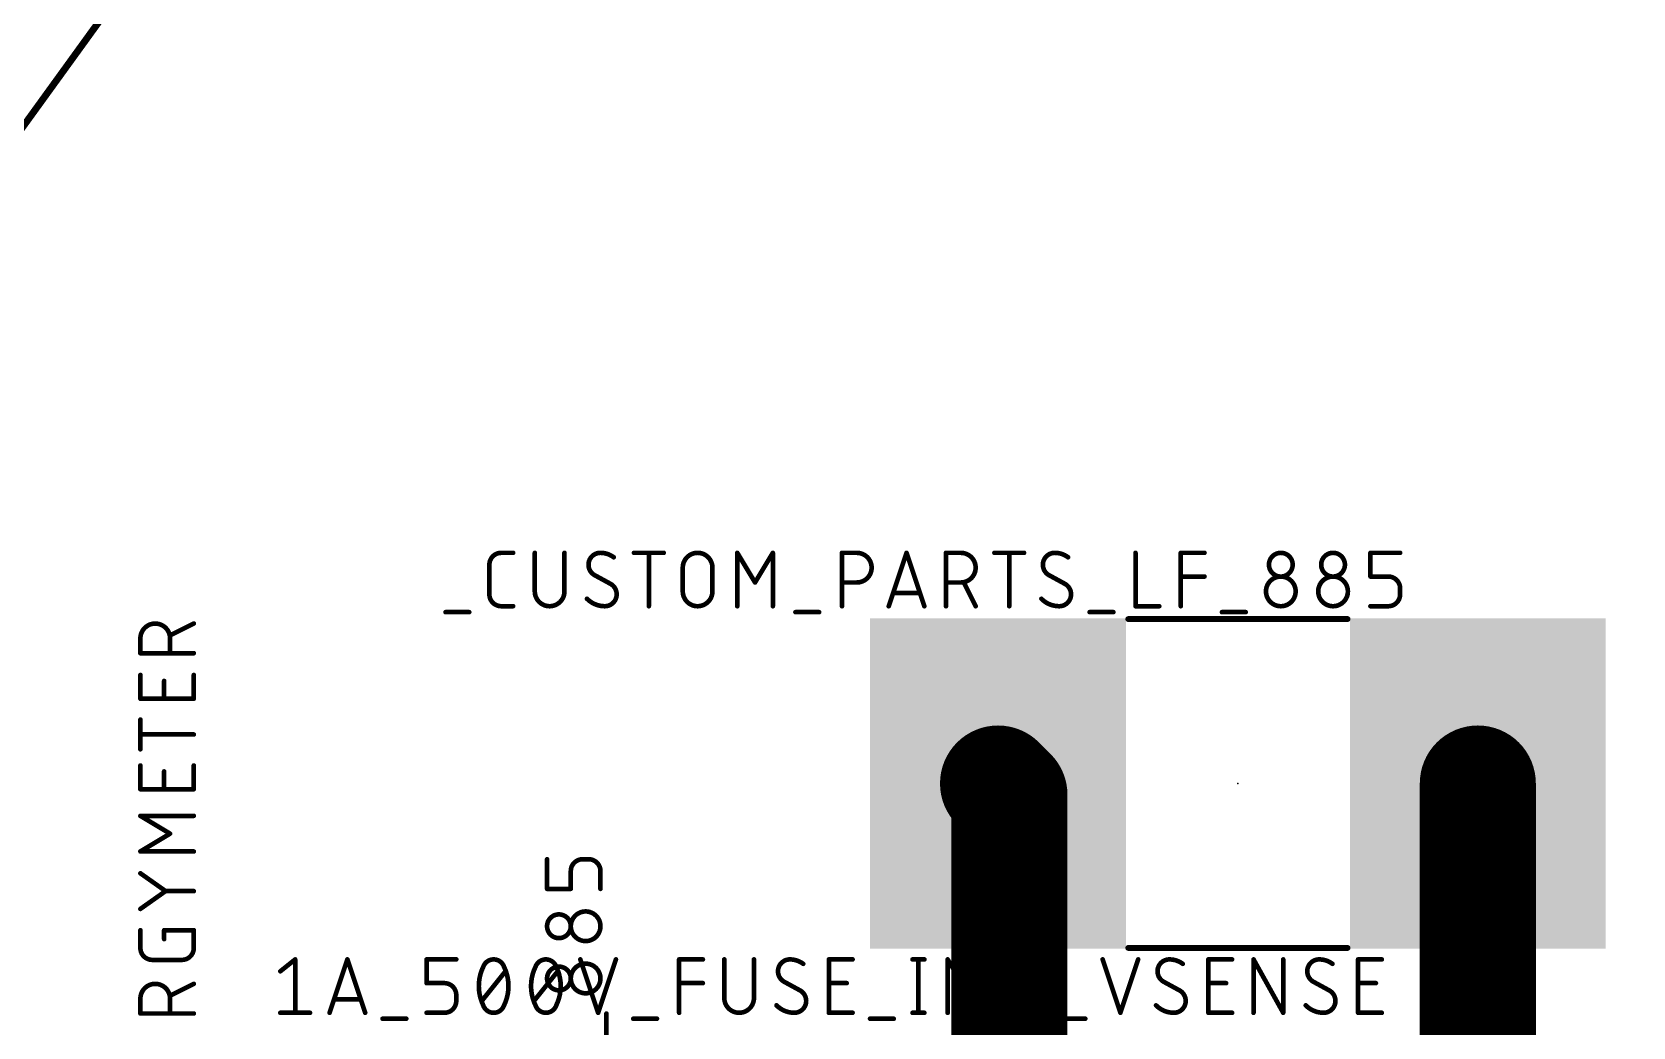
# Model space of a CAD drawing. Extents: x -93 to 210, y -228 to 208.
# Drawn here: x 85.61 to 120.65, y -76.33 to -54.55 of the extents above; entities that cross this region are included whole.
import ezdxf

# ---------------------------------------------------------------- set-up
doc = ezdxf.new("R2010")
doc.units = 0
for name, color, linetype in [('1', 12, 'CONTINUOUS'), ('121', 253, 'CONTINUOUS'), ('21', 253, 'CONTINUOUS'), ('23', 53, 'CONTINUOUS')]:
    doc.layers.add(name, color=color, linetype=linetype)

# ---------------------------------------------------------------- blocks, each defined once
blk = doc.blocks.new('RECT')
blk.add_solid([(-0.5, -0.5), (0.5, -0.5), (-0.5, 0.5), (0.5, 0.5)])

msp = doc.modelspace()

# ---------------------------------------------------------------- linework, layer by layer
at = {"layer": '1', "const_width": 2.54}
for points in [[(107, -71.25), (106.75, -71)], [(107, -82.7), (107, -71.25)], [(117.25, -71), (117.25, -84.75)]]:
    msp.add_lwpolyline(points, dxfattribs=at)
at = {"layer": '1', "const_width": 1.27}
for points in [[(107.199, -70.551, 1), (106.301, -71.449)], [(107.635, -71.25, 1), (106.365, -71.25)], [(117.885, -71, 1), (116.615, -71)], [(106.551, -71.699, 1), (107.449, -70.801)]]:
    msp.add_lwpolyline(points, format="xyb", dxfattribs=at)
at = {"layer": '121', "const_width": 0.1524}
msp.add_lwpolyline([(130, 5), (41, -118)], dxfattribs=at)
at = {"layer": '21'}
for points, const_width in [([(95.8778, -65.9508, 0.4142), (95.6182, -66.2104)], 0.1016), ([(95.6436, -66.2104, 1), (95.5928, -66.2104)], 0.0508), ([(95.5928, -66.2104, 1), (95.6436, -66.2104)], 0.0508), ([(95.8778, -65.9254, 1), (95.8778, -65.9762)], 0.0508), ([(95.8778, -65.9762, 1), (95.8778, -65.9254)], 0.0508), ([(96.1375, -65.9762, 1), (96.1375, -65.9254)], 0.0508), ([(96.6375, -65.9508, 1), (96.5867, -65.9508)], 0.0508), ([(97.2866, -65.9508, 1), (97.2358, -65.9508)], 0.0508), ([(98.0472, -65.9508, 0.4142), (97.7876, -66.2104)], 0.1016), ([(97.7876, -66.2104, 0.2656), (97.9174, -66.4376)], 0.1016), ([(97.813, -66.2104, 1), (97.7622, -66.2104)], 0.0508), ([(97.7622, -66.2104, 1), (97.813, -66.2104)], 0.0508), ([(98.3393, -66.0482, 0.1623), (98.0472, -65.9508)], 0.1016), ([(98.0472, -65.9254, 1), (98.0472, -65.9762)], 0.0508), ([(98.0472, -65.9762, 1), (98.0472, -65.9254)], 0.0508), ([(98.3241, -66.0685, 1), (98.3546, -66.0278)], 0.0508), ([(98.7838, -65.9254, 1), (98.7838, -65.9762)], 0.0508), ([(99.1338, -65.9508, 1), (99.083, -65.9508)], 0.0508), ([(99.4329, -65.9762, 1), (99.4329, -65.9254)], 0.0508), ([(100.4997, -66.2754, 1), (99.8506, -66.2754)], 0.1016), ([(101.0684, -65.9508, 1), (101.0176, -65.9508)], 0.0508), ([(101.0648, -65.9377, 1), (101.0212, -65.9639)], 0.0508), ([(101.8473, -65.9508, 1), (101.7965, -65.9508)], 0.0508), ([(101.8437, -65.9639, 1), (101.8002, -65.9377)], 0.0508), ([(103.36, -65.9508, 1), (103.3092, -65.9508)], 0.0508), ([(103.3346, -65.9254, 1), (103.3346, -65.9762)], 0.0508), ([(103.6592, -66.5999, 1), (103.6592, -65.9508)], 0.1016), ([(103.6592, -65.9254, 1), (103.6592, -65.9762)], 0.0508), ([(103.6592, -65.9762, 1), (103.6592, -65.9254)], 0.0508), ([(104.7713, -65.9428, 1), (104.7231, -65.9588)], 0.0508), ([(104.7713, -65.9588, 1), (104.7231, -65.9428)], 0.0508), ([(105.6365, -65.9508, 1), (105.5857, -65.9508)], 0.0508), ([(105.6111, -65.9254, 1), (105.6111, -65.9762)], 0.0508), ([(105.9356, -66.5999, 1), (105.9356, -65.9508)], 0.1016), ([(105.9356, -65.9254, 1), (105.9356, -65.9762)], 0.0508), ([(105.9356, -65.9762, 1), (105.9356, -65.9254)], 0.0508), ([(106.6705, -65.9254, 1), (106.6705, -65.9762)], 0.0508), ([(107.0205, -65.9508, 1), (106.9697, -65.9508)], 0.0508), ([(107.3196, -65.9762, 1), (107.3196, -65.9254)], 0.0508), ([(107.9913, -65.9508, 0.4142), (107.7317, -66.2104)], 0.1016), ([(107.7317, -66.2104, 0.2656), (107.8615, -66.4376)], 0.1016), ([(107.7571, -66.2104, 1), (107.7063, -66.2104)], 0.0508), ([(107.7063, -66.2104, 1), (107.7571, -66.2104)], 0.0508), ([(108.2834, -66.0482, 0.1623), (107.9913, -65.9508)], 0.1016), ([(107.9913, -65.9254, 1), (107.9913, -65.9762)], 0.0508), ([(107.9913, -65.9762, 1), (107.9913, -65.9254)], 0.0508), ([(108.2682, -66.0685, 1), (108.2986, -66.0278)], 0.0508), ([(109.7843, -65.9508, 1), (109.7335, -65.9508)], 0.0508), ([(110.7749, -65.9508, 1), (110.7241, -65.9508)], 0.0508), ([(110.7495, -65.9254, 1), (110.7495, -65.9762)], 0.0508), ([(111.2687, -65.9762, 1), (111.2687, -65.9254)], 0.0508), ([(113.1983, -66.2104, 1), (112.679, -66.2104)], 0.1016), ([(112.679, -66.2104, 1), (113.1983, -66.2104)], 0.1016), ([(112.7044, -66.2104, 1), (112.6536, -66.2104)], 0.0508), ([(112.6536, -66.2104, 1), (112.7044, -66.2104)], 0.0508), ([(113.2237, -66.2104, 1), (113.1729, -66.2104)], 0.0508), ([(113.1729, -66.2104, 1), (113.2237, -66.2104)], 0.0508), ([(114.3413, -66.2104, 1), (113.822, -66.2104)], 0.1016), ([(113.822, -66.2104, 1), (114.3413, -66.2104)], 0.1016), ([(113.8474, -66.2104, 1), (113.7966, -66.2104)], 0.0508), ([(113.7966, -66.2104, 1), (113.8474, -66.2104)], 0.0508), ([(114.3667, -66.2104, 1), (114.3159, -66.2104)], 0.0508), ([(114.3159, -66.2104, 1), (114.3667, -66.2104)], 0.0508), ([(114.9255, -65.9508, 1), (114.8747, -65.9508)], 0.0508), ([(114.9001, -65.9254, 1), (114.9001, -65.9762)], 0.0508), ([(115.5492, -65.9762, 1), (115.5492, -65.9254)], 0.0508), ([(97.9296, -66.4153, 1), (97.9052, -66.4599)], 0.0508), ([(97.9045, -66.4595, 1), (97.9303, -66.4158)], 0.0508), ([(99.876, -66.2754, 1), (99.8252, -66.2754)], 0.0508), ([(99.8252, -66.2754, 1), (99.876, -66.2754)], 0.0508), ([(100.5251, -66.2754, 1), (100.4743, -66.2754)], 0.0508), ([(100.4743, -66.2754, 1), (100.5251, -66.2754)], 0.0508), ([(101.4107, -66.5868, 1), (101.4542, -66.613)], 0.0508), ([(101.4107, -66.613, 1), (101.4542, -66.5868)], 0.0508), ([(103.3346, -66.5745, 1), (103.3346, -66.6253)], 0.0508), ([(103.6592, -66.5745, 1), (103.6592, -66.6253)], 0.0508), ([(103.6592, -66.6253, 1), (103.6592, -66.5745)], 0.0508), ([(105.6111, -66.5745, 1), (105.6111, -66.6253)], 0.0508), ([(105.9356, -66.5745, 1), (105.9356, -66.6253)], 0.0508), ([(105.9356, -66.6253, 1), (105.9356, -66.5745)], 0.0508), ([(106.0233, -66.5886, 1), (105.9778, -66.6113)], 0.0508), ([(107.8736, -66.4153, 1), (107.8493, -66.4599)], 0.0508), ([(107.8486, -66.4595, 1), (107.8744, -66.4158)], 0.0508), ([(110.7495, -66.4447, 1), (110.7495, -66.4955)], 0.0508), ([(111.2687, -66.4955, 1), (111.2687, -66.4447)], 0.0508), ([(113.2632, -66.7946, 1), (112.6141, -66.7946)], 0.1016), ([(114.4062, -66.7946, 1), (113.7571, -66.7946)], 0.1016), ([(114.9001, -66.4447, 1), (114.9001, -66.4955)], 0.0508), ([(114.8747, -66.4701, 1), (114.9255, -66.4701)], 0.0508), ([(115.5492, -66.7297, 0.4142), (115.2896, -66.4701)], 0.1016), ([(115.2896, -66.4447, 1), (115.2896, -66.4955)], 0.0508), ([(115.2896, -66.4955, 1), (115.2896, -66.4447)], 0.0508), ([(95.6182, -66.8596, 0.4142), (95.8778, -67.1192)], 0.1016), ([(95.6436, -66.8596, 1), (95.5928, -66.8596)], 0.0508), ([(95.5928, -66.8596, 1), (95.6436, -66.8596)], 0.0508), ([(96.6121, -66.7946, 1), (97.2612, -66.7946)], 0.1016), ([(96.6375, -66.7946, 1), (96.5867, -66.7946)], 0.0508), ([(96.5867, -66.7946, 1), (96.6375, -66.7946)], 0.0508), ([(97.2866, -66.7946, 1), (97.2358, -66.7946)], 0.0508), ([(97.2358, -66.7946, 1), (97.2866, -66.7946)], 0.0508), ([(97.7551, -66.9569, 0.2), (98.1446, -67.1192)], 0.1016), ([(97.7732, -66.939, 1), (97.7371, -66.9748)], 0.0508), ([(98.1446, -67.1192, 0.4142), (98.4042, -66.8596)], 0.1016), ([(98.4042, -66.8596, 0.2656), (98.2744, -66.6324)], 0.1016), ([(98.2873, -66.6105, 1), (98.2615, -66.6543)], 0.0508), ([(98.2622, -66.6547, 1), (98.2866, -66.6101)], 0.0508), ([(98.4296, -66.8596, 1), (98.3788, -66.8596)], 0.0508), ([(98.3788, -66.8596, 1), (98.4296, -66.8596)], 0.0508), ([(99.8506, -66.7946, 1), (100.4997, -66.7946)], 0.1016), ([(99.876, -66.7946, 1), (99.8252, -66.7946)], 0.0508), ([(99.8252, -66.7946, 1), (99.876, -66.7946)], 0.0508), ([(100.5251, -66.7946, 1), (100.4743, -66.7946)], 0.0508), ([(100.4743, -66.7946, 1), (100.5251, -66.7946)], 0.0508), ([(104.4551, -66.8017, 1), (104.4551, -66.8525)], 0.0508), ([(105.0393, -66.8525, 1), (105.0393, -66.8017)], 0.0508), ([(107.6992, -66.9569, 0.2), (108.0887, -67.1192)], 0.1016), ([(107.7172, -66.939, 1), (107.6812, -66.9748)], 0.0508), ([(108.0887, -67.1192, 0.4142), (108.3483, -66.8596)], 0.1016), ([(108.3483, -66.8596, 0.2656), (108.2185, -66.6324)], 0.1016), ([(108.2314, -66.6105, 1), (108.2056, -66.6543)], 0.0508), ([(108.2063, -66.6547, 1), (108.2307, -66.6101)], 0.0508), ([(108.3737, -66.8596, 1), (108.3229, -66.8596)], 0.0508), ([(108.3229, -66.8596, 1), (108.3737, -66.8596)], 0.0508), ([(112.6141, -66.7946, 1), (113.2632, -66.7946)], 0.1016), ([(112.6395, -66.7946, 1), (112.5887, -66.7946)], 0.0508), ([(112.5887, -66.7946, 1), (112.6395, -66.7946)], 0.0508), ([(113.2886, -66.7946, 1), (113.2378, -66.7946)], 0.0508), ([(113.2378, -66.7946, 1), (113.2886, -66.7946)], 0.0508), ([(113.7571, -66.7946, 1), (114.4062, -66.7946)], 0.1016), ([(113.7825, -66.7946, 1), (113.7317, -66.7946)], 0.0508), ([(113.7317, -66.7946, 1), (113.7825, -66.7946)], 0.0508), ([(114.4316, -66.7946, 1), (114.3808, -66.7946)], 0.0508), ([(114.3808, -66.7946, 1), (114.4316, -66.7946)], 0.0508), ([(115.2896, -67.1192, 0.4142), (115.5492, -66.8596)], 0.1016), ([(115.5746, -66.7297, 1), (115.5238, -66.7297)], 0.0508), ([(115.5238, -66.7297, 1), (115.5746, -66.7297)], 0.0508), ([(115.5746, -66.8596, 1), (115.5238, -66.8596)], 0.0508), ([(115.5238, -66.8596, 1), (115.5746, -66.8596)], 0.0508), ([(94.6577, -67.2236, 1), (94.6577, -67.2744)], 0.0508), ([(95.177, -67.2744, 1), (95.177, -67.2236)], 0.0508), ([(95.8778, -67.0938, 1), (95.8778, -67.1446)], 0.0508), ([(95.8778, -67.1446, 1), (95.8778, -67.0938)], 0.0508), ([(96.1375, -67.1446, 1), (96.1375, -67.0938)], 0.0508), ([(98.1446, -67.0938, 1), (98.1446, -67.1446)], 0.0508), ([(98.1446, -67.1446, 1), (98.1446, -67.0938)], 0.0508), ([(99.083, -67.1192, 1), (99.1338, -67.1192)], 0.0508), ([(101.0176, -67.1192, 1), (101.0684, -67.1192)], 0.0508), ([(101.7965, -67.1192, 1), (101.8473, -67.1192)], 0.0508), ([(102.3158, -67.2236, 1), (102.3158, -67.2744)], 0.0508), ([(102.8351, -67.2744, 1), (102.8351, -67.2236)], 0.0508), ([(103.3092, -67.1192, 1), (103.36, -67.1192)], 0.0508), ([(104.3336, -67.1112, 1), (104.3818, -67.1272)], 0.0508), ([(105.1125, -67.1272, 1), (105.1607, -67.1112)], 0.0508), ([(105.5857, -67.1192, 1), (105.6365, -67.1192)], 0.0508), ([(106.2375, -67.1306, 1), (106.2829, -67.1078)], 0.0508), ([(106.9697, -67.1192, 1), (107.0205, -67.1192)], 0.0508), ([(108.0887, -67.0938, 1), (108.0887, -67.1446)], 0.0508), ([(108.0887, -67.1446, 1), (108.0887, -67.0938)], 0.0508), ([(108.7547, -67.2236, 1), (108.7547, -67.2744)], 0.0508), ([(109.274, -67.2744, 1), (109.274, -67.2236)], 0.0508), ([(109.7589, -67.0938, 1), (109.7589, -67.1446)], 0.0508), ([(109.7335, -67.1192, 1), (109.7843, -67.1192)], 0.0508), ([(110.2781, -67.1446, 1), (110.2781, -67.0938)], 0.0508), ([(110.7241, -67.1192, 1), (110.7749, -67.1192)], 0.0508), ([(111.6503, -67.2236, 1), (111.6503, -67.2744)], 0.0508), ([(112.1696, -67.2744, 1), (112.1696, -67.2236)], 0.0508), ([(114.9001, -67.0938, 1), (114.9001, -67.1446)], 0.0508), ([(115.2896, -67.0938, 1), (115.2896, -67.1446)], 0.0508), ([(115.2896, -67.1446, 1), (115.2896, -67.0938)], 0.0508), ([(88.6299, -67.8237, 1), (87.9808, -67.8237)], 0.1016), ([(89.1606, -67.5219, 1), (89.1378, -67.4764)], 0.0508), ([(109.6, -67.3683, 1), (109.6, -67.4318)], 0.0635), ([(114.4, -67.4318, 1), (114.4, -67.3683)], 0.0635), ([(88.0062, -67.8237, 1), (87.9554, -67.8237)], 0.0508), ([(87.9554, -67.8237, 1), (88.0062, -67.8237)], 0.0508), ([(88.6553, -67.8237, 1), (88.6045, -67.8237)], 0.0508), ([(88.6045, -67.8237, 1), (88.6553, -67.8237)], 0.0508), ([(88.6186, -67.7361, 1), (88.6413, -67.7815)], 0.0508), ([(87.9808, -68.1229, 1), (87.9808, -68.1737)], 0.0508), ([(87.9554, -68.1483, 1), (88.0062, -68.1483)], 0.0508), ([(88.6045, -68.1483, 1), (88.6553, -68.1483)], 0.0508), ([(89.1492, -68.1737, 1), (89.1492, -68.1229)], 0.0508), ([(88.0062, -68.6247, 1), (87.9554, -68.6247)], 0.0508), ([(89.1746, -68.6247, 1), (89.1238, -68.6247)], 0.0508), ([(88.5255, -68.7545, 1), (88.4747, -68.7545)], 0.0508), ([(87.9808, -69.1186, 1), (87.9808, -69.1694)], 0.0508), ([(87.9554, -69.144, 1), (88.0062, -69.144)], 0.0508), ([(88.4747, -69.144, 1), (88.5255, -69.144)], 0.0508), ([(89.1238, -69.144, 1), (89.1746, -69.144)], 0.0508), ([(89.1492, -69.1694, 1), (89.1492, -69.1186)], 0.0508), ([(88.0062, -69.602, 1), (87.9554, -69.602)], 0.0508), ([(87.9808, -69.9012, 1), (87.9808, -69.952)], 0.0508), ([(89.1492, -69.952, 1), (89.1492, -69.9012)], 0.0508), ([(87.9554, -70.2511, 1), (88.0062, -70.2511)], 0.0508), ([(88.0062, -70.6059, 1), (87.9554, -70.6059)], 0.0508), ([(88.5255, -70.7357, 1), (88.4747, -70.7357)], 0.0508), ([(89.1746, -70.6059, 1), (89.1238, -70.6059)], 0.0508), ([(87.9808, -71.0998, 1), (87.9808, -71.1506)], 0.0508), ([(87.9554, -71.1252, 1), (88.0062, -71.1252)], 0.0508), ([(88.4747, -71.1252, 1), (88.5255, -71.1252)], 0.0508), ([(89.1238, -71.1252, 1), (89.1746, -71.1252)], 0.0508), ([(89.1492, -71.1506, 1), (89.1492, -71.0998)], 0.0508), ([(87.9939, -71.687, 1), (87.9677, -71.7306)], 0.0508), ([(87.9808, -71.6834, 1), (87.9808, -71.7342)], 0.0508), ([(89.1492, -71.7342, 1), (89.1492, -71.6834)], 0.0508), ([(88.643, -72.1201, 1), (88.6168, -72.0765)], 0.0508), ([(88.6168, -72.1201, 1), (88.643, -72.0765)], 0.0508), ([(87.9808, -72.4623, 1), (87.9808, -72.5131)], 0.0508), ([(87.9677, -72.466, 1), (87.9939, -72.5095)], 0.0508), ([(89.1492, -72.5131, 1), (89.1492, -72.4623)], 0.0508), ([(96.9062, -72.6577, 1), (96.8554, -72.6577)], 0.0508), ([(97.6597, -72.6577, 0.4142), (97.4001, -72.9174)], 0.1016), ([(97.4255, -72.9174, 1), (97.3747, -72.9174)], 0.0508), ([(97.6597, -72.6323, 1), (97.6597, -72.6831)], 0.0508), ([(97.6597, -72.6831, 1), (97.6597, -72.6323)], 0.0508), ([(98.0492, -72.9174, 0.4142), (97.7896, -72.6577)], 0.1016), ([(97.7896, -72.6323, 1), (97.7896, -72.6831)], 0.0508), ([(97.7896, -72.6831, 1), (97.7896, -72.6323)], 0.0508), ([(98.0746, -72.9174, 1), (98.0238, -72.9174)], 0.0508), ([(87.9954, -72.9454, 1), (87.9662, -72.9869)], 0.0508), ([(97.3747, -72.9174, 1), (97.4255, -72.9174)], 0.0508), ([(98.0238, -72.9174, 1), (98.0746, -72.9174)], 0.0508), ([(88.5325, -73.3302, 1), (88.5325, -73.381)], 0.0508), ([(88.5472, -73.3763, 1), (88.5179, -73.3348)], 0.0508), ([(88.5179, -73.3763, 1), (88.5472, -73.3348)], 0.0508), ([(89.1492, -73.381, 1), (89.1492, -73.3302)], 0.0508), ([(96.8808, -73.2814, 1), (96.8808, -73.3322)], 0.0508), ([(96.8554, -73.3068, 1), (96.9062, -73.3068)], 0.0508), ([(97.3747, -73.3068, 1), (97.4255, -73.3068)], 0.0508), ([(97.4001, -73.3322, 1), (97.4001, -73.2814)], 0.0508), ([(98.0238, -73.3068, 1), (98.0746, -73.3068)], 0.0508), ([(87.9662, -73.7243, 1), (87.9954, -73.7658)], 0.0508), ([(97.1404, -73.8656, 1), (97.1404, -74.3849)], 0.1016), ([(97.1404, -74.3849, 1), (97.1404, -73.8656)], 0.1016), ([(97.1404, -73.8402, 1), (97.1404, -73.891)], 0.0508), ([(97.1404, -73.891, 1), (97.1404, -73.8402)], 0.0508), ([(97.7246, -73.8007, 1), (97.7246, -74.4498)], 0.1016), ([(97.7246, -74.4498, 1), (97.7246, -73.8007)], 0.1016), ([(97.7246, -73.7753, 1), (97.7246, -73.8261)], 0.0508), ([(97.7246, -73.8261, 1), (97.7246, -73.7753)], 0.0508), ([(88.0062, -74.2121, 1), (87.9554, -74.2121)], 0.0508), ([(88.5255, -74.2121, 1), (88.4747, -74.2121)], 0.0508), ([(88.5001, -74.1867, 1), (88.5001, -74.2375)], 0.0508), ([(89.1746, -74.2121, 1), (89.1238, -74.2121)], 0.0508), ([(89.1492, -74.2375, 1), (89.1492, -74.1867)], 0.0508), ([(87.9808, -74.6016, 0.4142), (88.2404, -74.8612)], 0.1016), ([(88.0062, -74.6016, 1), (87.9554, -74.6016)], 0.0508), ([(87.9554, -74.6016, 1), (88.0062, -74.6016)], 0.0508), ([(88.4747, -74.4069, 1), (88.5255, -74.4069)], 0.0508), ([(88.8896, -74.8612, 0.4142), (89.1492, -74.6016)], 0.1016), ([(89.1746, -74.6016, 1), (89.1238, -74.6016)], 0.0508), ([(89.1238, -74.6016, 1), (89.1746, -74.6016)], 0.0508), ([(97.1404, -74.3595, 1), (97.1404, -74.4103)], 0.0508), ([(97.1404, -74.4103, 1), (97.1404, -74.3595)], 0.0508), ([(97.7246, -74.4244, 1), (97.7246, -74.4752)], 0.0508), ([(97.7246, -74.4752, 1), (97.7246, -74.4244)], 0.0508), ([(109.6, -74.5683, 1), (109.6, -74.6318)], 0.0635), ([(114.4, -74.6318, 1), (114.4, -74.5683)], 0.0635), ([(88.2404, -74.8358, 1), (88.2404, -74.8866)], 0.0508), ([(88.2404, -74.8866, 1), (88.2404, -74.8358)], 0.0508), ([(88.8896, -74.8358, 1), (88.8896, -74.8866)], 0.0508), ([(88.8896, -74.8866, 1), (88.8896, -74.8358)], 0.0508), ([(91.3937, -74.8508, 1), (91.3429, -74.8508)], 0.0508), ([(91.3842, -74.8706, 1), (91.3525, -74.831)], 0.0508), ([(92.5354, -74.8428, 1), (92.4872, -74.8588)], 0.0508), ([(92.5354, -74.8588, 1), (92.4872, -74.8428)], 0.0508), ([(94.2696, -74.8508, 1), (94.2188, -74.8508)], 0.0508), ([(94.2442, -74.8254, 1), (94.2442, -74.8762)], 0.0508), ([(94.8933, -74.8762, 1), (94.8933, -74.8254)], 0.0508), ([(95.4845, -75.0131, 0.1139), (95.3872, -75.435)], 0.1016), ([(95.7117, -74.8508, 0.3205), (95.4845, -75.0131)], 0.1016), ([(95.5074, -75.0242, 1), (95.4617, -75.0019)], 0.0508), ([(95.9389, -75.0131, 0.3205), (95.7117, -74.8508)], 0.1016), ([(95.7117, -74.8254, 1), (95.7117, -74.8762)], 0.0508), ([(95.7117, -74.8762, 1), (95.7117, -74.8254)], 0.0508), ([(95.9618, -75.0019, 1), (95.9161, -75.0242)], 0.0508), ([(96.0363, -75.435, 0.1139), (95.9389, -75.0131)], 0.1016), ([(96.6275, -75.0131, 0.1139), (96.5302, -75.435)], 0.1016), ([(96.8547, -74.8508, 0.3205), (96.6275, -75.0131)], 0.1016), ([(96.6504, -75.0242, 1), (96.6047, -75.0019)], 0.0508), ([(97.0819, -75.0131, 0.3205), (96.8547, -74.8508)], 0.1016), ([(96.8547, -74.8254, 1), (96.8547, -74.8762)], 0.0508), ([(96.8547, -74.8762, 1), (96.8547, -74.8254)], 0.0508), ([(97.1404, -75.0086, 1), (97.1404, -75.5279)], 0.1016), ([(97.1048, -75.0019, 1), (97.0591, -75.0242)], 0.0508), ([(97.1793, -75.435, 0.1139), (97.0819, -75.0131)], 0.1016), ([(97.1404, -75.5279, 1), (97.1404, -75.0086)], 0.1016), ([(97.1404, -74.9832, 1), (97.1404, -75.034)], 0.0508), ([(97.1404, -75.034, 1), (97.1404, -74.9832)], 0.0508), ([(97.7246, -74.9437, 1), (97.7246, -75.5928)], 0.1016), ([(97.6324, -74.8428, 1), (97.5842, -74.8588)], 0.0508), ([(97.7246, -75.5928, 1), (97.7246, -74.9437)], 0.1016), ([(97.7246, -74.9183, 1), (97.7246, -74.9691)], 0.0508), ([(97.7246, -74.9691, 1), (97.7246, -74.9183)], 0.0508), ([(98.4113, -74.8588, 1), (98.3631, -74.8428)], 0.0508), ([(99.7963, -74.8508, 1), (99.7455, -74.8508)], 0.0508), ([(99.7709, -74.8254, 1), (99.7709, -74.8762)], 0.0508), ([(100.2902, -74.8762, 1), (100.2902, -74.8254)], 0.0508), ([(100.7847, -74.8508, 1), (100.7339, -74.8508)], 0.0508), ([(101.4338, -74.8508, 1), (101.383, -74.8508)], 0.0508), ([(102.1944, -74.8508, 0.4142), (101.9347, -75.1104)], 0.1016), ([(102.4865, -74.9482, 0.1623), (102.1944, -74.8508)], 0.1016), ([(102.1944, -74.8254, 1), (102.1944, -74.8762)], 0.0508), ([(102.1944, -74.8762, 1), (102.1944, -74.8254)], 0.0508), ([(102.4712, -74.9685, 1), (102.5017, -74.9278)], 0.0508), ([(103.0729, -74.8508, 1), (103.0221, -74.8508)], 0.0508), ([(103.0475, -74.8254, 1), (103.0475, -74.8762)], 0.0508), ([(103.5668, -74.8762, 1), (103.5668, -74.8254)], 0.0508), ([(104.8783, -74.8254, 1), (104.8783, -74.8762)], 0.0508), ([(105.0335, -74.8508, 1), (104.9827, -74.8508)], 0.0508), ([(105.1379, -74.8762, 1), (105.1379, -74.8254)], 0.0508), ([(105.6728, -74.8508, 1), (105.622, -74.8508)], 0.0508), ([(105.6691, -74.8377, 1), (105.6256, -74.8639)], 0.0508), ([(106.4517, -74.8508, 1), (106.4009, -74.8508)], 0.0508), ([(106.4481, -74.8639, 1), (106.4045, -74.8377)], 0.0508), ([(107.0331, -74.8508, 1), (106.9823, -74.8508)], 0.0508), ([(107.0077, -74.8254, 1), (107.0077, -74.8762)], 0.0508), ([(107.6568, -75.1754, 0.4142), (107.3322, -74.8508)], 0.1016), ([(107.3322, -74.8254, 1), (107.3322, -74.8762)], 0.0508), ([(107.3322, -74.8762, 1), (107.3322, -74.8254)], 0.0508), ([(109.0623, -74.8428, 1), (109.0142, -74.8588)], 0.0508), ([(109.8413, -74.8588, 1), (109.7931, -74.8428)], 0.0508), ([(110.5002, -74.8508, 0.4142), (110.2405, -75.1104)], 0.1016), ([(110.7923, -74.9482, 0.1623), (110.5002, -74.8508)], 0.1016), ([(110.5002, -74.8254, 1), (110.5002, -74.8762)], 0.0508), ([(110.5002, -74.8762, 1), (110.5002, -74.8254)], 0.0508), ([(110.777, -74.9685, 1), (110.8075, -74.9278)], 0.0508), ([(111.3787, -74.8508, 1), (111.3279, -74.8508)], 0.0508), ([(111.3533, -74.8254, 1), (111.3533, -74.8762)], 0.0508), ([(111.8726, -74.8762, 1), (111.8726, -74.8254)], 0.0508), ([(112.3671, -74.8508, 1), (112.3163, -74.8508)], 0.0508), ([(112.3639, -74.8385, 1), (112.3195, -74.8631)], 0.0508), ([(113.0162, -74.8508, 1), (112.9654, -74.8508)], 0.0508), ([(113.7768, -74.8508, 0.4142), (113.5171, -75.1104)], 0.1016), ([(114.0689, -74.9482, 0.1623), (113.7768, -74.8508)], 0.1016), ([(113.7768, -74.8254, 1), (113.7768, -74.8762)], 0.0508), ([(113.7768, -74.8762, 1), (113.7768, -74.8254)], 0.0508), ([(114.0536, -74.9685, 1), (114.0841, -74.9278)], 0.0508), ([(114.6553, -74.8508, 1), (114.6045, -74.8508)], 0.0508), ([(114.6299, -74.8254, 1), (114.6299, -74.8762)], 0.0508), ([(115.1492, -74.8762, 1), (115.1492, -74.8254)], 0.0508), ([(91.0279, -75.0906, 1), (91.0597, -75.1303)], 0.0508), ([(94.2442, -75.3447, 1), (94.2442, -75.3955)], 0.0508), ([(94.8933, -75.6297, 0.4142), (94.6336, -75.3701)], 0.1016), ([(94.6336, -75.3447, 1), (94.6336, -75.3955)], 0.0508), ([(94.6336, -75.3955, 1), (94.6336, -75.3447)], 0.0508), ([(95.4605, -75.0048, 1), (95.5086, -75.0213)], 0.0508), ([(95.9149, -75.0213, 1), (95.9629, -75.0048)], 0.0508), ([(95.9912, -75.1263, 1), (95.9515, -75.0946)], 0.0508), ([(96.6035, -75.0048, 1), (96.6516, -75.0213)], 0.0508), ([(97.0579, -75.0213, 1), (97.1059, -75.0048)], 0.0508), ([(97.1342, -75.1263, 1), (97.0945, -75.0946)], 0.0508), ([(99.7709, -75.3447, 1), (99.7709, -75.3955)], 0.0508), ([(100.2902, -75.3955, 1), (100.2902, -75.3447)], 0.0508), ([(101.9347, -75.1104, 0.2656), (102.0645, -75.3376)], 0.1016), ([(101.9601, -75.1104, 1), (101.9093, -75.1104)], 0.0508), ([(101.9093, -75.1104, 1), (101.9601, -75.1104)], 0.0508), ([(102.0767, -75.3153, 1), (102.0524, -75.3599)], 0.0508), ([(102.0516, -75.3595, 1), (102.0774, -75.3158)], 0.0508), ([(103.0475, -75.3447, 1), (103.0475, -75.3955)], 0.0508), ([(103.437, -75.3955, 1), (103.437, -75.3447)], 0.0508), ([(107.6822, -75.1754, 1), (107.6314, -75.1754)], 0.0508), ([(107.6314, -75.1754, 1), (107.6822, -75.1754)], 0.0508), ([(110.2405, -75.1104, 0.2656), (110.3703, -75.3376)], 0.1016), ([(110.2659, -75.1104, 1), (110.2151, -75.1104)], 0.0508), ([(110.2151, -75.1104, 1), (110.2659, -75.1104)], 0.0508), ([(110.3825, -75.3153, 1), (110.3582, -75.3599)], 0.0508), ([(110.3574, -75.3595, 1), (110.3832, -75.3158)], 0.0508), ([(111.3533, -75.3447, 1), (111.3533, -75.3955)], 0.0508), ([(111.7428, -75.3955, 1), (111.7428, -75.3447)], 0.0508), ([(113.5171, -75.1104, 0.2656), (113.6469, -75.3376)], 0.1016), ([(113.5425, -75.1104, 1), (113.4917, -75.1104)], 0.0508), ([(113.4917, -75.1104, 1), (113.5425, -75.1104)], 0.0508), ([(113.6591, -75.3153, 1), (113.6348, -75.3599)], 0.0508), ([(113.634, -75.3595, 1), (113.6598, -75.3158)], 0.0508), ([(114.6299, -75.3447, 1), (114.6299, -75.3955)], 0.0508), ([(115.0194, -75.3955, 1), (115.0194, -75.3447)], 0.0508), ([(88.6299, -75.7104, 1), (87.9808, -75.7104)], 0.1016), ([(88.0062, -75.7104, 1), (87.9554, -75.7104)], 0.0508), ([(88.6553, -75.7104, 1), (88.6045, -75.7104)], 0.0508), ([(88.6186, -75.6228, 1), (88.6413, -75.6682)], 0.0508), ([(89.1606, -75.4086, 1), (89.1378, -75.3631)], 0.0508), ([(92.2192, -75.7017, 1), (92.2192, -75.7525)], 0.0508), ([(92.8034, -75.7525, 1), (92.8034, -75.7017)], 0.0508), ([(94.2188, -75.3701, 1), (94.2696, -75.3701)], 0.0508), ([(94.9187, -75.6297, 1), (94.8679, -75.6297)], 0.0508), ([(94.8679, -75.6297, 1), (94.9187, -75.6297)], 0.0508), ([(95.3872, -75.435, 0.1139), (95.4845, -75.8569)], 0.1016), ([(95.4126, -75.435, 1), (95.3618, -75.435)], 0.0508), ([(95.3618, -75.435, 1), (95.4126, -75.435)], 0.0508), ([(95.9389, -75.8569, 0.1139), (96.0363, -75.435)], 0.1016), ([(96.0617, -75.435, 1), (96.0109, -75.435)], 0.0508), ([(96.0109, -75.435, 1), (96.0617, -75.435)], 0.0508), ([(96.5302, -75.435, 0.1139), (96.6275, -75.8569)], 0.1016), ([(96.5556, -75.435, 1), (96.5048, -75.435)], 0.0508), ([(96.5048, -75.435, 1), (96.5556, -75.435)], 0.0508), ([(97.0819, -75.8569, 0.1139), (97.1793, -75.435)], 0.1016), ([(97.1404, -75.5025, 1), (97.1404, -75.5533)], 0.0508), ([(97.1404, -75.5533, 1), (97.1404, -75.5025)], 0.0508), ([(97.2047, -75.435, 1), (97.1539, -75.435)], 0.0508), ([(97.1539, -75.435, 1), (97.2047, -75.435)], 0.0508), ([(97.7246, -75.5674, 1), (97.7246, -75.6182)], 0.0508), ([(97.7246, -75.6182, 1), (97.7246, -75.5674)], 0.0508), ([(100.7593, -75.6946, 1), (101.4084, -75.6946)], 0.1016), ([(100.7847, -75.6946, 1), (100.7339, -75.6946)], 0.0508), ([(100.7339, -75.6946, 1), (100.7847, -75.6946)], 0.0508), ([(101.4338, -75.6946, 1), (101.383, -75.6946)], 0.0508), ([(101.383, -75.6946, 1), (101.4338, -75.6946)], 0.0508), ([(102.5514, -75.7596, 0.2656), (102.4216, -75.5324)], 0.1016), ([(102.4345, -75.5105, 1), (102.4087, -75.5543)], 0.0508), ([(102.4094, -75.5547, 1), (102.4337, -75.5101)], 0.0508), ([(106.015, -75.4868, 1), (106.0586, -75.513)], 0.0508), ([(106.015, -75.513, 1), (106.0586, -75.4868)], 0.0508), ([(107.3322, -76.0192, 0.4142), (107.6568, -75.6946)], 0.1016), ([(107.6822, -75.6946, 1), (107.6314, -75.6946)], 0.0508), ([(107.6314, -75.6946, 1), (107.6822, -75.6946)], 0.0508), ([(110.8572, -75.7596, 0.2656), (110.7274, -75.5324)], 0.1016), ([(110.7402, -75.5105, 1), (110.7145, -75.5543)], 0.0508), ([(110.7152, -75.5547, 1), (110.7395, -75.5101)], 0.0508), ([(114.1338, -75.7596, 0.2656), (114.0039, -75.5324)], 0.1016), ([(114.0168, -75.5105, 1), (113.991, -75.5543)], 0.0508), ([(113.9918, -75.5547, 1), (114.0161, -75.5101)], 0.0508), ([(87.9554, -75.7104, 1), (88.0062, -75.7104)], 0.0508), ([(87.9808, -76.0096, 1), (87.9808, -76.0604)], 0.0508), ([(87.9554, -76.035, 1), (88.0062, -76.035)], 0.0508), ([(88.6045, -75.7104, 1), (88.6553, -75.7104)], 0.0508), ([(88.6045, -76.035, 1), (88.6553, -76.035)], 0.0508), ([(89.1492, -76.0604, 1), (89.1492, -76.0096)], 0.0508), ([(91.0438, -75.9938, 1), (91.0438, -76.0446)], 0.0508), ([(91.3429, -76.0192, 1), (91.3937, -76.0192)], 0.0508), ([(91.6929, -76.0446, 1), (91.6929, -75.9938)], 0.0508), ([(92.0978, -76.0112, 1), (92.146, -76.0272)], 0.0508), ([(92.8767, -76.0272, 1), (92.9249, -76.0112)], 0.0508), ([(94.2442, -75.9938, 1), (94.2442, -76.0446)], 0.0508), ([(94.6336, -76.0192, 0.4142), (94.8933, -75.7596)], 0.1016), ([(94.6336, -75.9938, 1), (94.6336, -76.0446)], 0.0508), ([(94.6336, -76.0446, 1), (94.6336, -75.9938)], 0.0508), ([(94.9187, -75.7596, 1), (94.8679, -75.7596)], 0.0508), ([(94.8679, -75.7596, 1), (94.9187, -75.7596)], 0.0508), ([(95.4323, -75.7437, 1), (95.4719, -75.7754)], 0.0508), ([(95.4845, -75.8569, 0.3205), (95.7117, -76.0192)], 0.1016), ([(95.5086, -75.8487, 1), (95.4605, -75.8652)], 0.0508), ([(95.4617, -75.8681, 1), (95.5074, -75.8458)], 0.0508), ([(95.7117, -76.0192, 0.3205), (95.9389, -75.8569)], 0.1016), ([(95.7117, -75.9938, 1), (95.7117, -76.0446)], 0.0508), ([(95.7117, -76.0446, 1), (95.7117, -75.9938)], 0.0508), ([(95.9161, -75.8458, 1), (95.9618, -75.8681)], 0.0508), ([(95.9629, -75.8652, 1), (95.9149, -75.8487)], 0.0508), ([(96.5753, -75.7437, 1), (96.6149, -75.7754)], 0.0508), ([(96.6275, -75.8569, 0.3205), (96.8547, -76.0192)], 0.1016), ([(96.6516, -75.8487, 1), (96.6035, -75.8652)], 0.0508), ([(96.6047, -75.8681, 1), (96.6504, -75.8458)], 0.0508), ([(96.8547, -76.0192, 0.3205), (97.0819, -75.8569)], 0.1016), ([(96.8547, -75.9938, 1), (96.8547, -76.0446)], 0.0508), ([(96.8547, -76.0446, 1), (96.8547, -75.9938)], 0.0508), ([(97.0591, -75.8458, 1), (97.1048, -75.8681)], 0.0508), ([(97.1059, -75.8652, 1), (97.0579, -75.8487)], 0.0508), ([(97.9736, -76.0112, 1), (98.0218, -76.0272)], 0.0508), ([(97.9736, -76.0272, 1), (98.0218, -76.0112)], 0.0508), ([(98.2044, -76.0373, 1), (98.1536, -76.0373)], 0.0508), ([(99.7455, -76.0192, 1), (99.7963, -76.0192)], 0.0508), ([(101.9203, -75.839, 1), (101.8842, -75.8748)], 0.0508), ([(101.9023, -75.8569, 0.2), (102.2917, -76.0192)], 0.1016), ([(102.2917, -76.0192, 0.4142), (102.5514, -75.7596)], 0.1016), ([(102.2917, -75.9938, 1), (102.2917, -76.0446)], 0.0508), ([(102.2917, -76.0446, 1), (102.2917, -75.9938)], 0.0508), ([(102.5768, -75.7596, 1), (102.526, -75.7596)], 0.0508), ([(102.526, -75.7596, 1), (102.5768, -75.7596)], 0.0508), ([(103.0475, -75.9938, 1), (103.0475, -76.0446)], 0.0508), ([(103.0221, -76.0192, 1), (103.0729, -76.0192)], 0.0508), ([(103.5668, -76.0446, 1), (103.5668, -75.9938)], 0.0508), ([(104.8783, -75.9938, 1), (104.8783, -76.0446)], 0.0508), ([(104.9827, -76.0192, 1), (105.0335, -76.0192)], 0.0508), ([(105.1379, -76.0446, 1), (105.1379, -75.9938)], 0.0508), ([(105.622, -76.0192, 1), (105.6728, -76.0192)], 0.0508), ([(106.4009, -76.0192, 1), (106.4517, -76.0192)], 0.0508), ([(107.0077, -75.9938, 1), (107.0077, -76.0446)], 0.0508), ([(106.9823, -76.0192, 1), (107.0331, -76.0192)], 0.0508), ([(107.3322, -75.9938, 1), (107.3322, -76.0446)], 0.0508), ([(107.3322, -76.0446, 1), (107.3322, -75.9938)], 0.0508), ([(109.4036, -76.0112, 1), (109.4518, -76.0272)], 0.0508), ([(109.4036, -76.0272, 1), (109.4518, -76.0112)], 0.0508), ([(110.2261, -75.839, 1), (110.19, -75.8748)], 0.0508), ([(110.2081, -75.8569, 0.2), (110.5975, -76.0192)], 0.1016), ([(110.5975, -76.0192, 0.4142), (110.8572, -75.7596)], 0.1016), ([(110.5975, -75.9938, 1), (110.5975, -76.0446)], 0.0508), ([(110.5975, -76.0446, 1), (110.5975, -75.9938)], 0.0508), ([(110.8826, -75.7596, 1), (110.8318, -75.7596)], 0.0508), ([(110.8318, -75.7596, 1), (110.8826, -75.7596)], 0.0508), ([(111.3533, -75.9938, 1), (111.3533, -76.0446)], 0.0508), ([(111.3279, -76.0192, 1), (111.3787, -76.0192)], 0.0508), ([(111.8726, -76.0446, 1), (111.8726, -75.9938)], 0.0508), ([(112.3163, -76.0192, 1), (112.3671, -76.0192)], 0.0508), ([(112.9654, -76.0192, 1), (113.0162, -76.0192)], 0.0508), ([(112.9686, -76.0315, 1), (113.013, -76.0069)], 0.0508), ([(113.5027, -75.839, 1), (113.4666, -75.8748)], 0.0508), ([(113.4847, -75.8569, 0.2), (113.8741, -76.0192)], 0.1016), ([(113.8741, -76.0192, 0.4142), (114.1338, -75.7596)], 0.1016), ([(113.8741, -75.9938, 1), (113.8741, -76.0446)], 0.0508), ([(113.8741, -76.0446, 1), (113.8741, -75.9938)], 0.0508), ([(114.1592, -75.7596, 1), (114.1084, -75.7596)], 0.0508), ([(114.1084, -75.7596, 1), (114.1592, -75.7596)], 0.0508), ([(114.6299, -75.9938, 1), (114.6299, -76.0446)], 0.0508), ([(114.6045, -76.0192, 1), (114.6553, -76.0192)], 0.0508), ([(115.1492, -76.0446, 1), (115.1492, -75.9938)], 0.0508), ([(93.2804, -76.1236, 1), (93.2804, -76.1744)], 0.0508), ([(93.7997, -76.1744, 1), (93.7997, -76.1236)], 0.0508), ([(98.7668, -76.1236, 1), (98.7668, -76.1744)], 0.0508), ([(99.2861, -76.1744, 1), (99.2861, -76.1236)], 0.0508), ([(103.9484, -76.1236, 1), (103.9484, -76.1744)], 0.0508), ([(104.4677, -76.1744, 1), (104.4677, -76.1236)], 0.0508), ([(108.1394, -76.1236, 1), (108.1394, -76.1744)], 0.0508), ([(108.6587, -76.1744, 1), (108.6587, -76.1236)], 0.0508)]:
    msp.add_lwpolyline(points, format="xyb", dxfattribs=dict(at, const_width=const_width))
for points, const_width in [([(95.6182, -66.8596), (95.6182, -66.2104)], 0.1016), ([(95.8778, -65.9508), (96.1375, -65.9508)], 0.1016), ([(96.6121, -65.9508), (96.6121, -66.7946)], 0.1016), ([(97.2612, -66.7946), (97.2612, -65.9508)], 0.1016), ([(98.7838, -65.9508), (99.4329, -65.9508)], 0.1016), ([(99.1084, -67.1192), (99.1084, -65.9508)], 0.1016), ([(101.043, -67.1192), (101.043, -65.9508)], 0.1016), ([(101.043, -65.9508), (101.4325, -66.5999)], 0.1016), ([(101.4325, -66.5999), (101.8219, -65.9508)], 0.1016), ([(101.8219, -65.9508), (101.8219, -67.1192)], 0.1016), ([(103.3346, -67.1192), (103.3346, -65.9508)], 0.1016), ([(103.3346, -65.9508), (103.6592, -65.9508)], 0.1016), ([(104.3577, -67.1192), (104.7472, -65.9508)], 0.1016), ([(104.7472, -65.9508), (105.1366, -67.1192)], 0.1016), ([(105.6111, -67.1192), (105.6111, -65.9508)], 0.1016), ([(105.6111, -65.9508), (105.9356, -65.9508)], 0.1016), ([(106.6705, -65.9508), (107.3196, -65.9508)], 0.1016), ([(106.9951, -67.1192), (106.9951, -65.9508)], 0.1016), ([(109.7589, -65.9508), (109.7589, -67.1192)], 0.1016), ([(110.7495, -67.1192), (110.7495, -65.9508)], 0.1016), ([(110.7495, -65.9508), (111.2687, -65.9508)], 0.1016), ([(114.9001, -66.4701), (114.9001, -65.9508)], 0.1016), ([(114.9001, -65.9508), (115.5492, -65.9508)], 0.1016), ([(98.2744, -66.6324), (97.9174, -66.4376)], 0.1016), ([(99.8506, -66.7946), (99.8506, -66.2754)], 0.1016), ([(100.4997, -66.2754), (100.4997, -66.7946)], 0.1016), ([(103.6592, -66.5999), (103.3346, -66.5999)], 0.1016), ([(105.9356, -66.5999), (105.6111, -66.5999)], 0.1016), ([(106.2602, -67.1192), (106.0005, -66.5999)], 0.1016), ([(108.2185, -66.6324), (107.8615, -66.4376)], 0.1016), ([(110.7495, -66.4701), (111.2687, -66.4701)], 0.1016), ([(115.2896, -66.4701), (114.9001, -66.4701)], 0.1016), ([(105.0393, -66.8271), (104.4551, -66.8271)], 0.1016), ([(115.5492, -66.8596), (115.5492, -66.7297)], 0.1016), ([(94.6577, -67.249), (95.177, -67.249)], 0.1016), ([(96.1375, -67.1192), (95.8778, -67.1192)], 0.1016), ([(102.3158, -67.249), (102.8351, -67.249)], 0.1016), ([(108.7547, -67.249), (109.274, -67.249)], 0.1016), ([(109.7589, -67.1192), (110.2781, -67.1192)], 0.1016), ([(111.6503, -67.249), (112.1696, -67.249)], 0.1016), ([(114.9001, -67.1192), (115.2896, -67.1192)], 0.1016), ([(89.1492, -67.4992), (88.6299, -67.7588)], 0.1016), ([(114.4, -67.4), (109.6, -67.4)], 0.127), ([(87.9808, -68.1483), (87.9808, -67.8237)], 0.1016), ([(88.6299, -67.8237), (88.6299, -68.1483)], 0.1016), ([(89.1492, -68.1483), (87.9808, -68.1483)], 0.1016), ([(87.9808, -69.144), (87.9808, -68.6247)], 0.1016), ([(89.1492, -68.6247), (89.1492, -69.144)], 0.1016), ([(88.5001, -69.144), (88.5001, -68.7545)], 0.1016), ([(89.1492, -69.144), (87.9808, -69.144)], 0.1016), ([(87.9808, -70.2511), (87.9808, -69.602)], 0.1016), ([(89.1492, -69.9266), (87.9808, -69.9266)], 0.1016), ([(87.9808, -71.1252), (87.9808, -70.6059)], 0.1016), ([(88.5001, -71.1252), (88.5001, -70.7357)], 0.1016), ([(89.1492, -70.6059), (89.1492, -71.1252)], 0.1016), ([(89.1492, -71.1252), (87.9808, -71.1252)], 0.1016), ([(88.6299, -72.0983), (87.9808, -71.7088)], 0.1016), ([(87.9808, -71.7088), (89.1492, -71.7088)], 0.1016), ([(87.9808, -72.4877), (88.6299, -72.0983)], 0.1016), ([(89.1492, -72.4877), (87.9808, -72.4877)], 0.1016), ([(96.8808, -73.3068), (96.8808, -72.6577)], 0.1016), ([(97.4001, -72.9174), (97.4001, -73.3068)], 0.1016), ([(97.7896, -72.6577), (97.6597, -72.6577)], 0.1016), ([(98.0492, -73.3068), (98.0492, -72.9174)], 0.1016), ([(88.5325, -73.3556), (87.9808, -72.9661)], 0.1016), ([(87.9808, -73.745), (88.5325, -73.3556)], 0.1016), ([(89.1492, -73.3556), (88.5325, -73.3556)], 0.1016), ([(97.4001, -73.3068), (96.8808, -73.3068)], 0.1016), ([(87.9808, -74.6016), (87.9808, -74.2121)], 0.1016), ([(88.5001, -74.4069), (88.5001, -74.2121)], 0.1016), ([(88.5001, -74.2121), (89.1492, -74.2121)], 0.1016), ([(89.1492, -74.2121), (89.1492, -74.6016)], 0.1016), ([(114.4, -74.6), (109.6, -74.6)], 0.127), ([(88.8896, -74.8612), (88.2404, -74.8612)], 0.1016), ([(91.0438, -75.1104), (91.3683, -74.8508)], 0.1016), ([(91.3683, -74.8508), (91.3683, -76.0192)], 0.1016), ([(92.1219, -76.0192), (92.5113, -74.8508)], 0.1016), ([(92.5113, -74.8508), (92.9008, -76.0192)], 0.1016), ([(94.2442, -75.3701), (94.2442, -74.8508)], 0.1016), ([(94.2442, -74.8508), (94.8933, -74.8508)], 0.1016), ([(97.6083, -74.8508), (97.9977, -76.0192)], 0.1016), ([(97.9977, -76.0192), (98.3872, -74.8508)], 0.1016), ([(99.7709, -76.0192), (99.7709, -74.8508)], 0.1016), ([(99.7709, -74.8508), (100.2902, -74.8508)], 0.1016), ([(100.7593, -74.8508), (100.7593, -75.6946)], 0.1016), ([(101.4084, -75.6946), (101.4084, -74.8508)], 0.1016), ([(103.0475, -76.0192), (103.0475, -74.8508)], 0.1016), ([(103.0475, -74.8508), (103.5668, -74.8508)], 0.1016), ([(104.8783, -74.8508), (105.1379, -74.8508)], 0.1016), ([(105.0081, -74.8508), (105.0081, -76.0192)], 0.1016), ([(105.6474, -76.0192), (105.6474, -74.8508)], 0.1016), ([(105.6474, -74.8508), (106.0368, -75.4999)], 0.1016), ([(106.0368, -75.4999), (106.4263, -74.8508)], 0.1016), ([(106.4263, -74.8508), (106.4263, -76.0192)], 0.1016), ([(107.0077, -76.0192), (107.0077, -74.8508)], 0.1016), ([(107.0077, -74.8508), (107.3322, -74.8508)], 0.1016), ([(109.0383, -74.8508), (109.4277, -76.0192)], 0.1016), ([(109.4277, -76.0192), (109.8172, -74.8508)], 0.1016), ([(111.3533, -76.0192), (111.3533, -74.8508)], 0.1016), ([(111.3533, -74.8508), (111.8726, -74.8508)], 0.1016), ([(112.3417, -76.0192), (112.3417, -74.8508)], 0.1016), ([(112.3417, -74.8508), (112.9908, -76.0192)], 0.1016), ([(112.9908, -76.0192), (112.9908, -74.8508)], 0.1016), ([(114.6299, -76.0192), (114.6299, -74.8508)], 0.1016), ([(114.6299, -74.8508), (115.1492, -74.8508)], 0.1016), ([(94.6336, -75.3701), (94.2442, -75.3701)], 0.1016), ([(95.4521, -75.7596), (95.9714, -75.1104)], 0.1016), ([(96.5951, -75.7596), (97.1144, -75.1104)], 0.1016), ([(99.7709, -75.3701), (100.2902, -75.3701)], 0.1016), ([(102.4216, -75.5324), (102.0645, -75.3376)], 0.1016), ([(103.0475, -75.3701), (103.437, -75.3701)], 0.1016), ([(107.6568, -75.1754), (107.6568, -75.6946)], 0.1016), ([(110.7274, -75.5324), (110.3703, -75.3376)], 0.1016), ([(111.3533, -75.3701), (111.7428, -75.3701)], 0.1016), ([(114.0039, -75.5324), (113.6469, -75.3376)], 0.1016), ([(114.6299, -75.3701), (115.0194, -75.3701)], 0.1016), ([(87.9808, -76.035), (87.9808, -75.7104)], 0.1016), ([(89.1492, -75.3859), (88.6299, -75.6455)], 0.1016), ([(88.6299, -75.7104), (88.6299, -76.035)], 0.1016), ([(92.8034, -75.7271), (92.2192, -75.7271)], 0.1016), ([(94.8933, -75.7596), (94.8933, -75.6297)], 0.1016), ([(89.1492, -76.035), (87.9808, -76.035)], 0.1016), ([(91.0438, -76.0192), (91.6929, -76.0192)], 0.1016), ([(94.2442, -76.0192), (94.6336, -76.0192)], 0.1016), ([(98.179, -76.5566), (98.179, -76.0373)], 0.1016), ([(103.5668, -76.0192), (103.0475, -76.0192)], 0.1016), ([(104.8783, -76.0192), (105.1379, -76.0192)], 0.1016), ([(107.3322, -76.0192), (107.0077, -76.0192)], 0.1016), ([(111.8726, -76.0192), (111.3533, -76.0192)], 0.1016), ([(115.1492, -76.0192), (114.6299, -76.0192)], 0.1016), ([(93.2804, -76.149), (93.7997, -76.149)], 0.1016), ([(98.7668, -76.149), (99.2861, -76.149)], 0.1016), ([(103.9484, -76.149), (104.4677, -76.149)], 0.1016), ([(108.1394, -76.149), (108.6587, -76.149)], 0.1016)]:
    msp.add_lwpolyline(points, dxfattribs=dict(at, const_width=const_width))
at = {"layer": '23'}
msp.add_point((112, -71), dxfattribs=at)

# ---------------------------------------------------------------- block references
at = {"layer": '1', "xscale": 5.6, "yscale": 7.23, "rotation": 180}
for p in [(106.75, -71), (117.25, -71)]:
    msp.add_blockref('RECT', p, dxfattribs=at)

doc.saveas('drawing.dxf')
